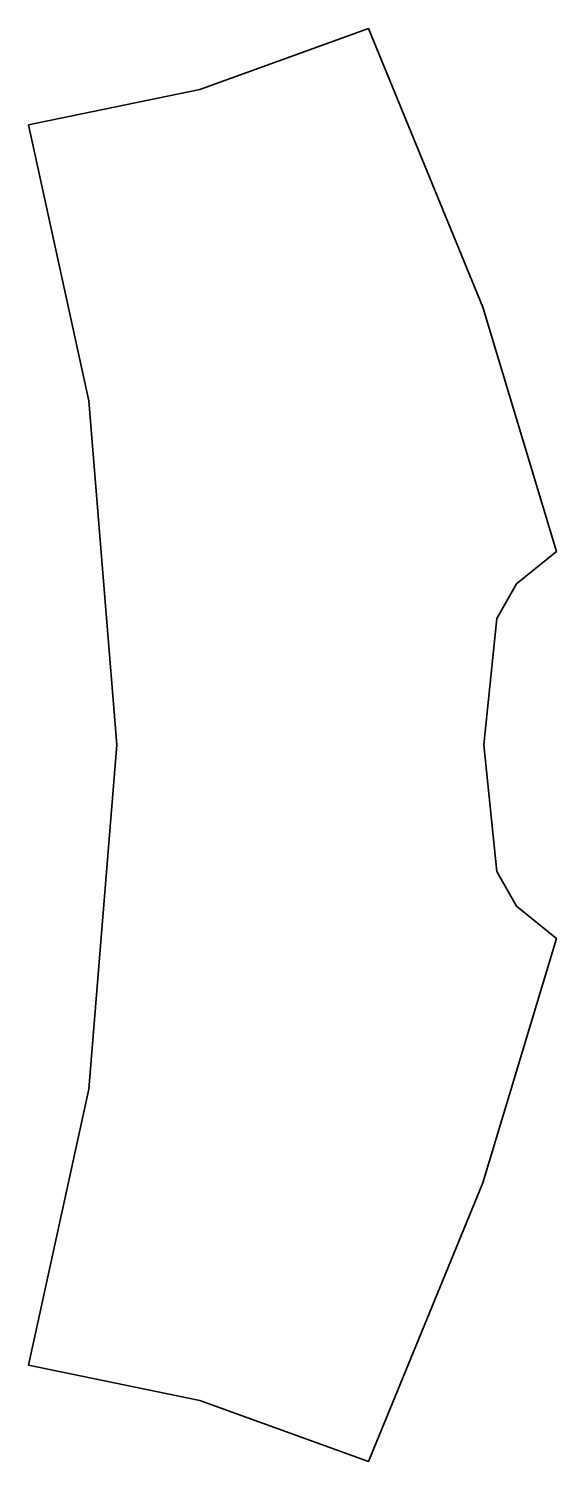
# Model space of a CAD drawing. Extents: x 0 to 2541, y -6901 to 0.
import ezdxf

# ---------------------------------------------------------------- set-up
doc = ezdxf.new("R2010")
doc.units = 0
doc.linetypes.add('Solid', pattern=[0])

msp = doc.modelspace()

# ---------------------------------------------------------------- linework, layer by layer
at = {"color": 0, "linetype": 'Solid', "lineweight": 35}
msp.add_lwpolyline([(2255, -4060), (2349, -4227), (2541, -4382), (2187, -5559), (1637, -6901), (824, -6608), (0, -6437), (289, -5109), (424, -3450), (289, -1792), (0, -464), (824, -293), (1637, 0), (2187, -1342), (2541, -2519), (2349, -2674), (2255, -2841), (2192, -3450), (2255, -4060)], close=True, dxfattribs=at)

doc.saveas('drawing.dxf')
